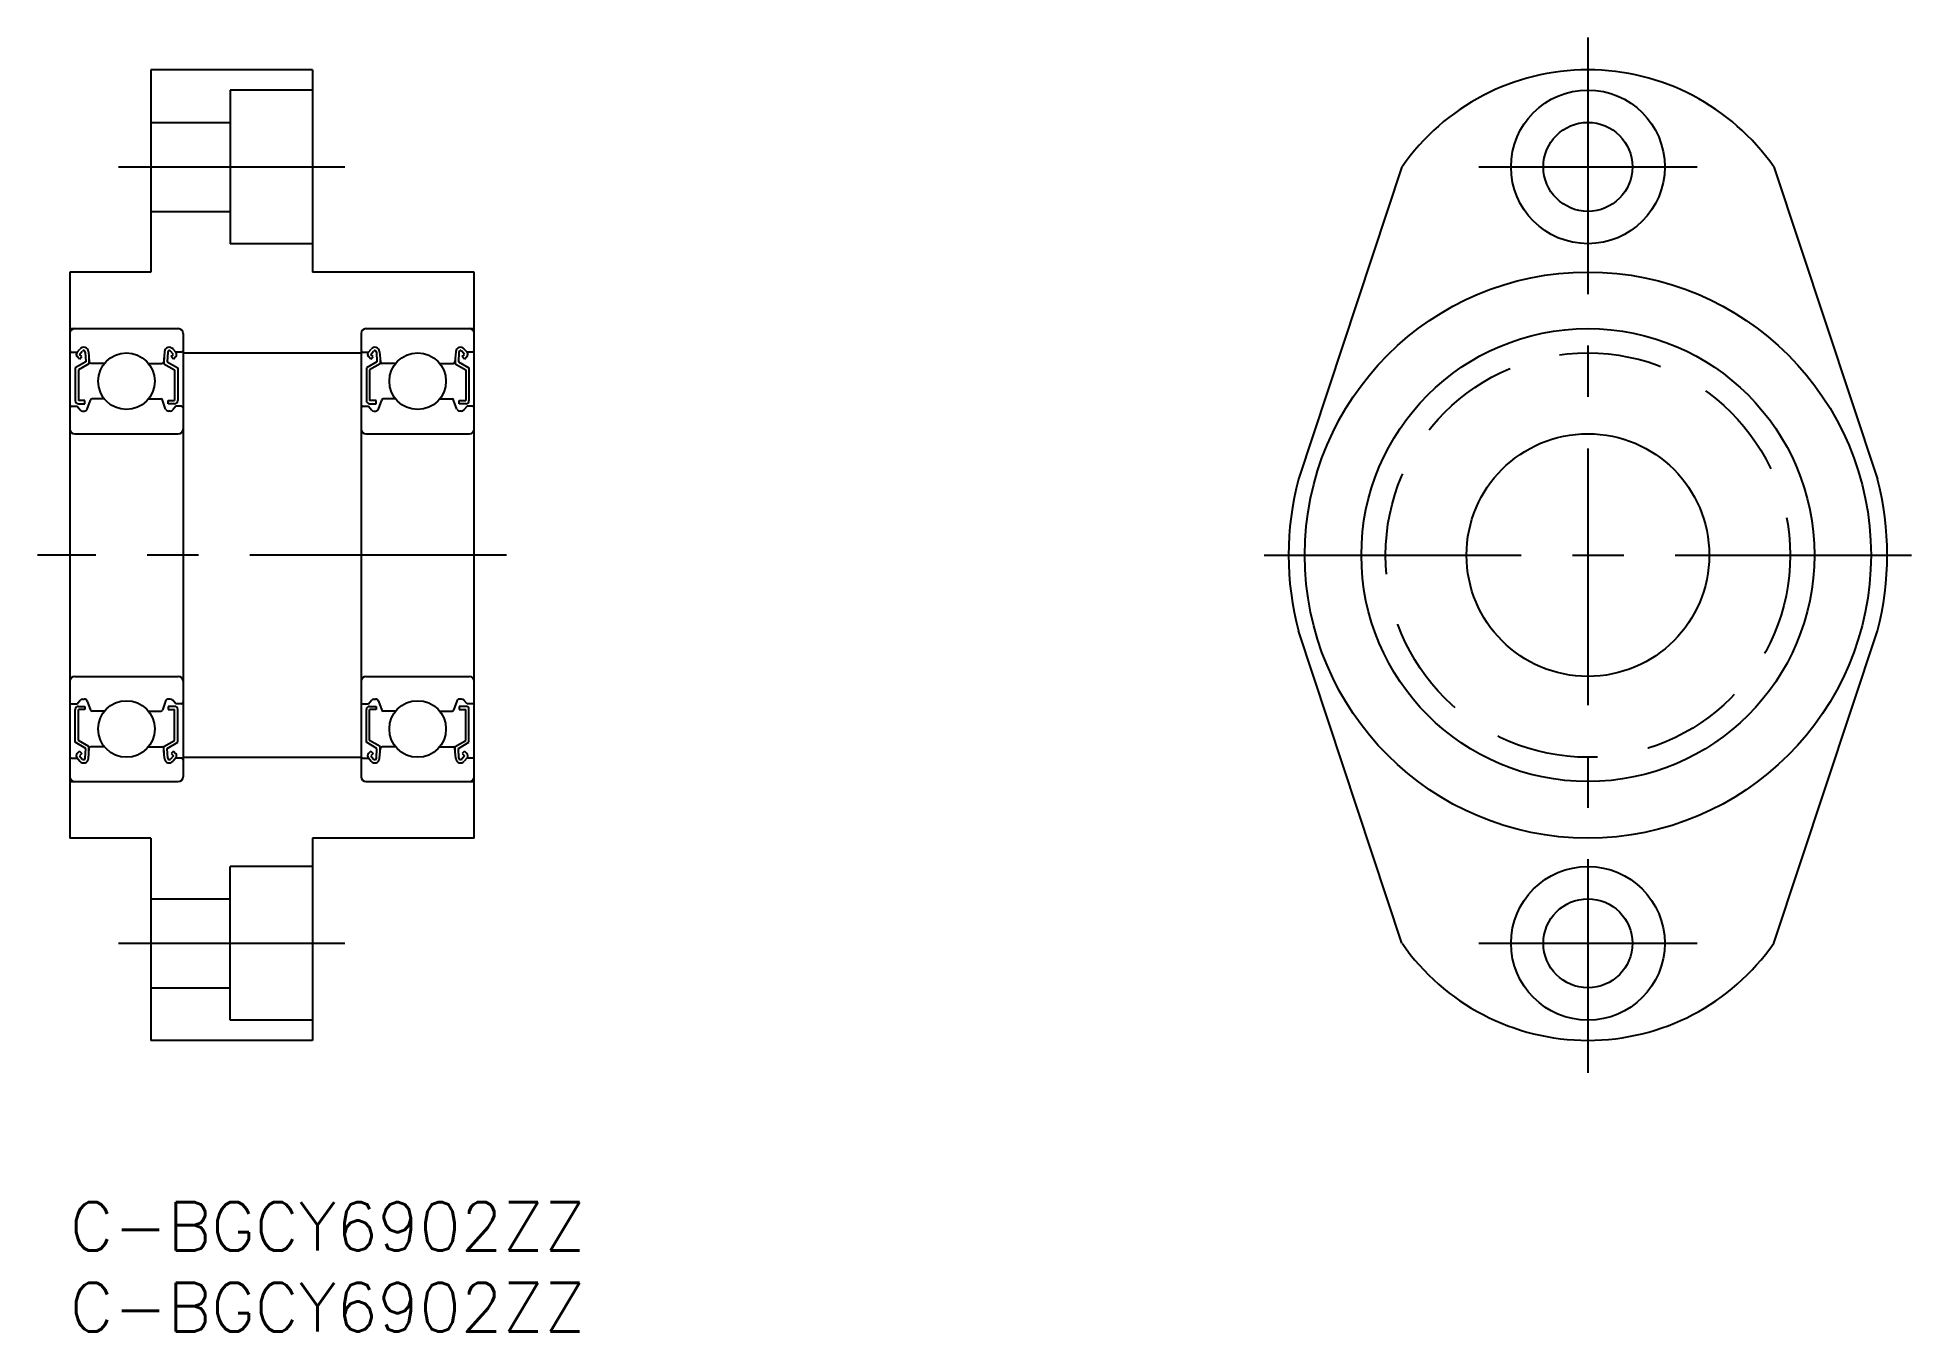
# Model space of a CAD drawing. Extents: x -2 to 114, y -8 to 72.
import ezdxf

# ---------------------------------------------------------------- set-up
doc = ezdxf.new("R2010")
doc.units = 0
doc.header["$LTSCALE"] = 0.5
doc.linetypes.add('CENTER', pattern=[50.8, 31.75, -6.35, 6.35, -6.35])
doc.linetypes.add('DASHED', pattern=[19.05, 12.7, -6.35])
for name, color, linetype in [('MSM_CENTER', 1, 'CENTER'), ('MSM_CONTINUOUS', 7, 'CONTINUOUS'), ('MSM_DASHED', 4, 'DASHED'), ('MSM_PART_NUMBER', 7, 'CONTINUOUS')]:
    doc.layers.add(name, color=color, linetype=linetype)
doc.styles.get("Standard").update_dxf_attribs({"font": 'txt.shx', "height": 3, "bigfont": 'bigfont.shx'})

# ---------------------------------------------------------------- blocks, each defined once
blk = doc.blocks.new('*U27')
at = {"layer": 'MSM_PART_NUMBER'}
blk.add_text('C-BGCY6902ZZ', height=3, dxfattribs=at).set_placement((0, -3))
blk = doc.blocks.new('*U28')
at = {"layer": 'MSM_PART_NUMBER'}
blk.add_text('C-BGCY6902ZZ', height=3, dxfattribs=at).set_placement((0, -8))

msp = doc.modelspace()

# ---------------------------------------------------------------- linework, layer by layer
at = {"layer": 'MSM_CENTER'}
for p, q in [((93.83, 72), (93.83, 8)), ((3, 64), (17, 64)), ((87.08, 64), (100.58, 64)), ((27, 40), (-2, 40)), ((73.83, 40), (113.83, 40)), ((3, 16), (17, 16)), ((87.08, 16), (100.58, 16))]:
    msp.add_line(p, q, dxfattribs=at)
at = {"layer": 'MSM_CONTINUOUS'}
for p, q in [((5, 70), (5, 57.5)), ((15, 70), (5, 70)), ((15, 70), (15, 57.5)), ((15, 68.75), (9.9, 68.75)), ((9.9, 68.75), (9.9, 59.25)), ((5, 66.75), (9.9, 66.75)), ((82.34, 64), (75.94, 44.69)), ((105.32, 64), (111.73, 44.69)), ((5, 61.25), (9.9, 61.25)), ((15, 59.25), (9.9, 59.25)), ((5, 57.5), (0, 57.5)), ((0, 57.5), (0, 22.5)), ((25, 57.5), (15, 57.5)), ((25, 22.5), (25, 57.5)), ((0, 54), (6.7, 54)), ((7, 53.7), (7, 26.3)), ((18, 53.7), (18, 26.3)), ((18.3, 54), (25, 54)), ((0.1, 52.55), (0.46, 52.55)), ((0.45, 52.54), (0.62, 52.74)), ((0.6, 52.12), (0.46, 52.27)), ((0.6, 52.41), (0.77, 52.61)), ((0.74, 52.27), (0.6, 52.41)), ((0.6, 52.12), (0.74, 52.27)), ((0.95, 52.55), (0.98, 51.95)), ((1.15, 52.57), (1.2, 51.94)), ((1.18, 52.2), (1.18, 51.83)), ((5.85, 52.57), (5.8, 51.94)), ((5.82, 52.2), (5.82, 51.83)), ((6.05, 52.55), (6.02, 51.95)), ((6.4, 52.41), (6.23, 52.61)), ((6.26, 52.27), (6.4, 52.41)), ((6.4, 52.12), (6.26, 52.27)), ((6.55, 52.54), (6.38, 52.74)), ((6.4, 52.12), (6.54, 52.27)), ((6.9, 52.55), (6.54, 52.55)), ((7, 52.5), (18, 52.5)), ((18.1, 52.55), (18.46, 52.55)), ((18.45, 52.54), (18.62, 52.74)), ((18.6, 52.12), (18.46, 52.27)), ((18.6, 52.41), (18.77, 52.61)), ((18.74, 52.27), (18.6, 52.41)), ((18.6, 52.12), (18.74, 52.27)), ((18.95, 52.55), (18.98, 51.95)), ((19.15, 52.57), (19.2, 51.94)), ((19.18, 52.2), (19.18, 51.83)), ((23.85, 52.57), (23.8, 51.94)), ((23.82, 52.2), (23.82, 51.83)), ((24.05, 52.55), (24.02, 51.95)), ((24.4, 52.41), (24.23, 52.61)), ((24.26, 52.27), (24.4, 52.41)), ((24.4, 52.12), (24.26, 52.27)), ((24.55, 52.54), (24.38, 52.74)), ((24.4, 52.12), (24.54, 52.27)), ((24.9, 52.55), (24.54, 52.55)), ((0.98, 51.95), (0.33, 51.57)), ((0.33, 51.57), (0.33, 49.55)), ((1.18, 51.83), (0.53, 51.46)), ((0.53, 51.46), (0.53, 49.55)), ((2.14, 51.85), (1.3, 51.85)), ((4.86, 51.85), (5.7, 51.85)), ((5.82, 51.83), (6.47, 51.46)), ((6.02, 51.95), (6.67, 51.57)), ((6.47, 51.46), (6.47, 49.55)), ((6.67, 51.57), (6.67, 49.55)), ((18.98, 51.95), (18.33, 51.57)), ((18.33, 51.57), (18.33, 49.55)), ((19.18, 51.83), (18.53, 51.46)), ((18.53, 51.46), (18.53, 49.55)), ((20.14, 51.85), (19.3, 51.85)), ((22.86, 51.85), (23.7, 51.85)), ((23.82, 51.83), (24.47, 51.46)), ((24.02, 51.95), (24.67, 51.57)), ((24.47, 51.46), (24.47, 49.55)), ((24.67, 51.57), (24.67, 49.55)), ((0.1, 49.2), (0.45, 49.2)), ((0.45, 49.2), (0.64, 48.97)), ((0.93, 49.55), (0.53, 49.55)), ((0.53, 49.35), (0.93, 49.35)), ((0.79, 48.9), (0.89, 48.9)), ((0.93, 49.35), (0.93, 49.55)), ((1.08, 49.03), (1.28, 49.58)), ((2.14, 49.65), (1.37, 49.65)), ((4.86, 49.65), (5.63, 49.65)), ((5.92, 49.03), (5.72, 49.58)), ((6.07, 49.55), (6.47, 49.55)), ((6.07, 49.35), (6.07, 49.55)), ((6.47, 49.35), (6.07, 49.35)), ((6.21, 48.9), (6.11, 48.9)), ((6.55, 49.2), (6.36, 48.97)), ((6.9, 49.2), (6.55, 49.2)), ((18.1, 49.2), (18.45, 49.2)), ((18.45, 49.2), (18.64, 48.97)), ((18.93, 49.55), (18.53, 49.55)), ((18.53, 49.35), (18.93, 49.35)), ((18.79, 48.9), (18.89, 48.9)), ((18.93, 49.35), (18.93, 49.55)), ((19.08, 49.03), (19.28, 49.58)), ((20.14, 49.65), (19.37, 49.65)), ((22.86, 49.65), (23.63, 49.65)), ((23.92, 49.03), (23.72, 49.58)), ((24.07, 49.55), (24.47, 49.55)), ((24.07, 49.35), (24.07, 49.55)), ((24.47, 49.35), (24.07, 49.35)), ((24.21, 48.9), (24.11, 48.9)), ((24.55, 49.2), (24.36, 48.97)), ((24.9, 49.2), (24.55, 49.2)), ((0.3, 47.5), (6.7, 47.5)), ((18.3, 47.5), (24.7, 47.5)), ((82.34, 16), (75.94, 35.31)), ((105.32, 16), (111.73, 35.31)), ((0.3, 32.5), (6.7, 32.5)), ((18.3, 32.5), (24.7, 32.5)), ((0.1, 30.8), (0.45, 30.8)), ((0.33, 28.43), (0.33, 30.45)), ((0.45, 30.8), (0.64, 31.03)), ((0.53, 30.65), (0.93, 30.65)), ((0.53, 28.54), (0.53, 30.45)), ((0.93, 30.45), (0.53, 30.45)), ((0.79, 31.1), (0.89, 31.1)), ((0.93, 30.65), (0.93, 30.45)), ((1.08, 30.97), (1.28, 30.42)), ((2.14, 30.35), (1.37, 30.35)), ((4.86, 30.35), (5.63, 30.35)), ((5.92, 30.97), (5.72, 30.42)), ((6.47, 30.65), (6.07, 30.65)), ((6.07, 30.65), (6.07, 30.45)), ((6.07, 30.45), (6.47, 30.45)), ((6.21, 31.1), (6.11, 31.1)), ((6.55, 30.8), (6.36, 31.03)), ((6.47, 28.54), (6.47, 30.45)), ((6.9, 30.8), (6.55, 30.8)), ((6.67, 28.43), (6.67, 30.45)), ((18.1, 30.8), (18.45, 30.8)), ((18.33, 28.43), (18.33, 30.45)), ((18.45, 30.8), (18.64, 31.03)), ((18.53, 30.65), (18.93, 30.65)), ((18.53, 28.54), (18.53, 30.45)), ((18.93, 30.45), (18.53, 30.45)), ((18.79, 31.1), (18.89, 31.1)), ((18.93, 30.65), (18.93, 30.45)), ((19.08, 30.97), (19.28, 30.42)), ((20.14, 30.35), (19.37, 30.35)), ((22.86, 30.35), (23.63, 30.35)), ((23.92, 30.97), (23.72, 30.42)), ((24.47, 30.65), (24.07, 30.65)), ((24.07, 30.65), (24.07, 30.45)), ((24.07, 30.45), (24.47, 30.45)), ((24.21, 31.1), (24.11, 31.1)), ((24.55, 30.8), (24.36, 31.03)), ((24.47, 28.54), (24.47, 30.45)), ((24.9, 30.8), (24.55, 30.8)), ((24.67, 28.43), (24.67, 30.45)), ((0.98, 28.05), (0.33, 28.43)), ((0.6, 27.88), (0.46, 27.73)), ((1.18, 28.17), (0.53, 28.54)), ((0.6, 27.88), (0.74, 27.73)), ((0.95, 27.45), (0.98, 28.05)), ((1.15, 27.43), (1.2, 28.06)), ((1.18, 27.8), (1.18, 28.17)), ((2.14, 28.15), (1.3, 28.15)), ((4.86, 28.15), (5.7, 28.15)), ((5.85, 27.43), (5.8, 28.06)), ((5.82, 28.17), (6.47, 28.54)), ((5.82, 27.8), (5.82, 28.17)), ((6.02, 28.05), (6.67, 28.43)), ((6.05, 27.45), (6.02, 28.05)), ((6.4, 27.88), (6.26, 27.73)), ((6.4, 27.88), (6.54, 27.73)), ((18.98, 28.05), (18.33, 28.43)), ((18.6, 27.88), (18.46, 27.73)), ((19.18, 28.17), (18.53, 28.54)), ((18.6, 27.88), (18.74, 27.73)), ((18.95, 27.45), (18.98, 28.05)), ((19.15, 27.43), (19.2, 28.06)), ((19.18, 27.8), (19.18, 28.17)), ((20.14, 28.15), (19.3, 28.15)), ((22.86, 28.15), (23.7, 28.15)), ((23.85, 27.43), (23.8, 28.06)), ((23.82, 28.17), (24.47, 28.54)), ((23.82, 27.8), (23.82, 28.17)), ((24.02, 28.05), (24.67, 28.43)), ((24.05, 27.45), (24.02, 28.05)), ((24.4, 27.88), (24.26, 27.73)), ((24.4, 27.88), (24.54, 27.73)), ((0.1, 27.45), (0.46, 27.45)), ((0.45, 27.46), (0.62, 27.26)), ((0.74, 27.73), (0.6, 27.59)), ((0.6, 27.59), (0.77, 27.39)), ((6.4, 27.59), (6.23, 27.39)), ((6.26, 27.73), (6.4, 27.59)), ((6.55, 27.46), (6.38, 27.26)), ((6.9, 27.45), (6.54, 27.45)), ((7, 27.5), (18, 27.5)), ((18.1, 27.45), (18.46, 27.45)), ((18.45, 27.46), (18.62, 27.26)), ((18.74, 27.73), (18.6, 27.59)), ((18.6, 27.59), (18.77, 27.39)), ((24.4, 27.59), (24.23, 27.39)), ((24.26, 27.73), (24.4, 27.59)), ((24.55, 27.46), (24.38, 27.26)), ((24.9, 27.45), (24.54, 27.45)), ((0, 26), (6.7, 26)), ((18.3, 26), (25, 26)), ((5, 22.5), (0, 22.5)), ((5, 22.5), (5, 10)), ((25, 22.5), (15, 22.5)), ((15, 22.5), (15, 10)), ((15, 20.75), (9.9, 20.75)), ((9.9, 11.25), (9.9, 20.75)), ((5, 18.75), (9.9, 18.75)), ((5, 13.25), (9.9, 13.25)), ((15, 11.25), (9.9, 11.25)), ((15, 10), (5, 10))]:
    msp.add_line(p, q, dxfattribs=at)
for centre, radius in [((93.83, 64), 4.75), ((93.83, 64), 2.75), ((93.83, 40), 17.5), ((93.83, 40), 14), ((3.5, 50.75), 1.75), ((21.5, 50.75), 1.75), ((93.83, 40), 7.5), ((3.5, 29.25), 1.75), ((21.5, 29.25), 1.75), ((93.83, 16), 4.75), ((93.83, 16), 2.75)]:
    msp.add_circle(centre, radius, dxfattribs=at)
for centre, radius, start, end in [((93.83, 56), 14, 34.8499, 145.1501), ((0.3, 53.7), 0.3, 90, 180), ((6.7, 53.7), 0.3, 0, 90), ((18.3, 53.7), 0.3, 90, 180), ((24.7, 53.7), 0.3, 0, 90), ((0.1, 52.65), 0.1, 180, 270), ((0.6, 52.41), 0.2, 140.1364, 224.998), ((0.85, 52.55), 0.3, 4.9347, 140.1364), ((0.85, 52.55), 0.1, 3.1017, 139.9503), ((6.15, 52.55), 0.3, 39.8636, 175.0653), ((6.15, 52.55), 0.1, 40.0497, 176.8983), ((6.4, 52.41), 0.2, 315.002, 39.8636), ((6.9, 52.65), 0.1, 270, 0), ((18.1, 52.65), 0.1, 180, 270), ((18.6, 52.41), 0.2, 140.1364, 224.998), ((18.85, 52.55), 0.3, 4.9347, 140.1364), ((18.85, 52.55), 0.1, 3.1017, 139.9503), ((24.15, 52.55), 0.3, 39.8636, 175.0653), ((24.15, 52.55), 0.1, 40.0497, 176.8983), ((24.4, 52.41), 0.2, 315.002, 39.8636), ((24.9, 52.65), 0.1, 270, 0), ((1.3, 51.95), 0.1, 184.9347, 270), ((5.7, 51.95), 0.1, 270, 355.0653), ((19.3, 51.95), 0.1, 184.9347, 270), ((23.7, 51.95), 0.1, 270, 355.0653), ((0.1, 49.1), 0.1, 90, 180), ((0.53, 49.55), 0.2, 180, 270), ((0.79, 49.1), 0.2, 219.9772, 270), ((0.89, 49.1), 0.2, 270, 339.9926), ((1.37, 49.55), 0.1, 90, 159.9926), ((5.63, 49.55), 0.1, 20.0074, 90), ((6.11, 49.1), 0.2, 200.0074, 270), ((6.21, 49.1), 0.2, 270, 320.0228), ((6.47, 49.55), 0.2, 270, 0), ((6.9, 49.1), 0.1, 0, 90), ((18.1, 49.1), 0.1, 90, 180), ((18.53, 49.55), 0.2, 180, 270), ((18.79, 49.1), 0.2, 219.9772, 270), ((18.89, 49.1), 0.2, 270, 339.9926), ((19.37, 49.55), 0.1, 90, 159.9926), ((23.63, 49.55), 0.1, 20.0074, 90), ((24.11, 49.1), 0.2, 200.0074, 270), ((24.21, 49.1), 0.2, 270, 320.0228), ((24.47, 49.55), 0.2, 270, 0), ((24.9, 49.1), 0.1, 0, 90), ((0.3, 47.8), 0.3, 180, 270), ((6.7, 47.8), 0.3, 270, 0), ((18.3, 47.8), 0.3, 180, 270), ((24.7, 47.8), 0.3, 270, 0), ((93.83, 40), 18.5, 165.3167, 194.6833), ((93.83, 40), 18.5, 345.3167, 14.6833), ((0.3, 32.2), 0.3, 90, 180), ((6.7, 32.2), 0.3, 0, 90), ((18.3, 32.2), 0.3, 90, 180), ((24.7, 32.2), 0.3, 0, 90), ((0.1, 30.9), 0.1, 180, 270), ((0.53, 30.45), 0.2, 90, 180), ((0.79, 30.9), 0.2, 90, 140.0228), ((0.89, 30.9), 0.2, 20.0074, 90), ((1.37, 30.45), 0.1, 200.0074, 270), ((5.63, 30.45), 0.1, 270, 339.9926), ((6.11, 30.9), 0.2, 90, 159.9926), ((6.21, 30.9), 0.2, 39.9772, 90), ((6.47, 30.45), 0.2, 0, 90), ((6.9, 30.9), 0.1, 270, 0), ((18.1, 30.9), 0.1, 180, 270), ((18.53, 30.45), 0.2, 90, 180), ((18.79, 30.9), 0.2, 90, 140.0228), ((18.89, 30.9), 0.2, 20.0074, 90), ((19.37, 30.45), 0.1, 200.0074, 270), ((23.63, 30.45), 0.1, 270, 339.9926), ((24.11, 30.9), 0.2, 90, 159.9926), ((24.21, 30.9), 0.2, 39.9772, 90), ((24.47, 30.45), 0.2, 0, 90), ((24.9, 30.9), 0.1, 270, 0), ((1.3, 28.05), 0.1, 90, 175.0653), ((5.7, 28.05), 0.1, 4.9347, 90), ((19.3, 28.05), 0.1, 90, 175.0653), ((23.7, 28.05), 0.1, 4.9347, 90), ((0.1, 27.35), 0.1, 90, 180), ((0.6, 27.59), 0.2, 135.002, 219.8636), ((0.85, 27.45), 0.3, 219.8636, 355.0653), ((0.85, 27.45), 0.1, 220.0497, 356.8983), ((6.15, 27.45), 0.3, 184.9347, 320.1364), ((6.15, 27.45), 0.1, 183.1017, 319.9503), ((6.4, 27.59), 0.2, 320.1364, 44.998), ((6.9, 27.35), 0.1, 0, 90), ((18.1, 27.35), 0.1, 90, 180), ((18.6, 27.59), 0.2, 135.002, 219.8636), ((18.85, 27.45), 0.3, 219.8636, 355.0653), ((18.85, 27.45), 0.1, 220.0497, 356.8983), ((24.15, 27.45), 0.3, 184.9347, 320.1364), ((24.15, 27.45), 0.1, 183.1017, 319.9503), ((24.4, 27.59), 0.2, 320.1364, 44.998), ((24.9, 27.35), 0.1, 0, 90), ((0.3, 26.3), 0.3, 180, 270), ((6.7, 26.3), 0.3, 270, 0), ((18.3, 26.3), 0.3, 180, 270), ((24.7, 26.3), 0.3, 270, 0), ((93.83, 24), 14, 214.8499, 325.1501)]:
    msp.add_arc(centre, radius, start, end, dxfattribs=at)
at = {"layer": 'MSM_DASHED'}
msp.add_circle((93.83, 40), 12.5, dxfattribs=at)

# ---------------------------------------------------------------- block references
at = {"layer": 'MSM_CONTINUOUS'}
for name in ['*U27', '*U28']:
    msp.add_blockref(name, (0, 0), dxfattribs=at)

doc.saveas('drawing.dxf')
